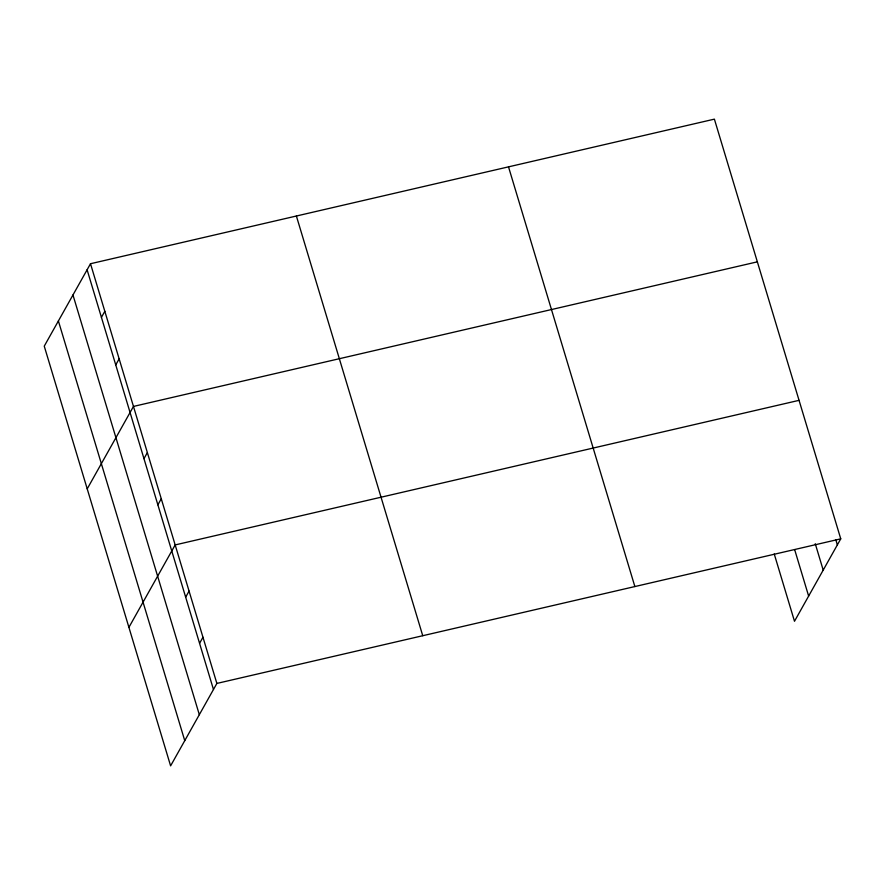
<?xml version="1.0" encoding="UTF-8"?>
<svg xmlns="http://www.w3.org/2000/svg" width="885" height="885" viewBox="0 0 885 885"><rect width="100%" height="100%" fill="white"/><g stroke="black" fill="none" stroke-linecap="round" stroke-linejoin="round"><path stroke-width="1.33" d="M90.502 263.73L44.25 346.157L170.606 765.857L216.869 683.43L90.502 263.73L714.394 119.143L840.75 538.843L794.498 621.27L774.242 553.999M101.432 317.35L104.828 311.299M115.747 364.919L119.143 358.856M87.217 488.852L133.469 406.425L757.35 261.838M143.967 458.651L147.364 452.6M157.873 504.815L161.269 498.764M128.911 627.354L175.164 544.928L799.055 400.341M185.662 597.154L189.069 591.103M199.567 643.318L202.964 637.266M216.869 683.43L840.75 538.843M835.761 539.629L837.354 544.906M815.262 543.722L823.205 570.106M794.741 549.906L808.636 596.07M508.51 166.856L634.866 586.556M296.387 216.017L422.742 635.718M87.106 269.781L213.462 689.492M72.968 294.982L199.324 714.693M58.388 320.956L184.755 740.656"/></g></svg>
